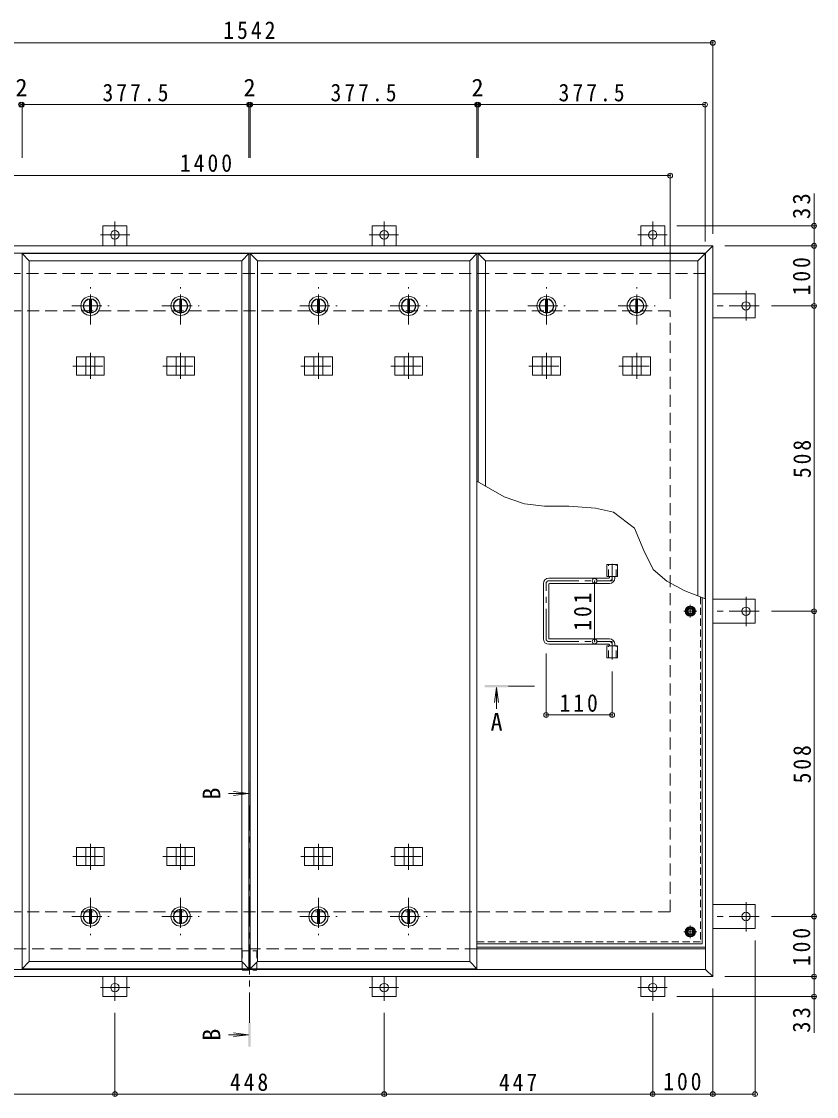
# Model space of a CAD drawing. Units: millimetres at full size, sheet at 1:10. Extents: x -2620 to 2611, y -1962 to 1894.
# Drawn here: x -1841 to -518, y -327 to 1462 of the extents above; entities that cross this region are included whole.
import ezdxf
from ezdxf.enums import TextEntityAlignment as Align

# ---------------------------------------------------------------- set-up
doc = ezdxf.new("R2010")
doc.units = ezdxf.units.MM
doc.header["$LTSCALE"] = 10
doc.header["$PDMODE"] = 32
doc.header["$PDSIZE"] = 8
for name, pattern in [('CHAIN1', [8, 5, -1, 1, -1]), ('DASHED1', [1.8, 1.2, -0.6]), ('DASHED2', [3, 2, -1])]:
    doc.linetypes.add(name, pattern=pattern)
for name, color, linetype, lineweight in [('0-1_躯体', 2, 'DASHED2', 9), ('0-2_仕上', 4, 'Continuous', 9), ('0-3_建具', 4, 'Continuous', 9), ('0-5_寸法', 7, 'Continuous', 9), ('0-6_ハッチ', 6, 'Continuous', 9), ('0-7_021', 5, 'Continuous', 5), ('0-A_061', 3, 'CHAIN1', 9), ('0-B_062', 2, 'Continuous', 9), ('0-C_084', 2, 'Continuous', 9), ('0-E_090', 3, 'Continuous', 9), ('0-F_092', 7, 'Continuous', 9)]:
    doc.layers.add(name, color=color, linetype=linetype, lineweight=lineweight)
doc.styles.add('ＭＳ ゴシック', font='')
doc.styles.get('ＭＳ ゴシック').set_extended_font_data('MS Gothic')

msp = doc.modelspace()

# ---------------------------------------------------------------- linework, layer by layer
at = {"layer": '0-1_躯体'}
for p, q in [((-702.35, 1042.92), (-2220.35, 1042.92)), ((-2161.35, 980.92), (-761.35, 980.92)), ((-761.35, -19.08), (-761.35, 980.92)), ((-2161.35, -19.08), (-761.35, -19.08)), ((-1082.85, -81.08), (-2220.35, -81.08))]:
    msp.add_line(p, q, dxfattribs=at)
at = {"layer": '0-1_躯体', "linetype": 'Continuous'}
msp.add_line((-702.35, -81.08), (-1082.85, -81.08), dxfattribs=at)
at = {"layer": '0-2_仕上'}
for p, q in [((-1839.85, 1075.92), (-1462.35, 1075.92)), ((-1827.85, 1063.92), (-1839.85, 1075.92)), ((-1839.85, -114.08), (-1839.85, 1075.92)), ((-1474.35, 1063.92), (-1462.35, 1075.92)), ((-1462.35, -114.08), (-1462.35, 1075.92)), ((-1460.35, 1075.92), (-1082.85, 1075.92)), ((-1448.35, 1063.92), (-1460.35, 1075.92)), ((-1460.35, -114.08), (-1460.35, 1075.92)), ((-1094.85, 1063.92), (-1082.85, 1075.92)), ((-1082.85, -114.08), (-1082.85, 1075.92)), ((-1080.85, 1075.92), (-703.35, 1075.92)), ((-1068.85, 1063.92), (-1080.85, 1075.92)), ((-1080.85, 696.18), (-1080.85, 1075.92)), ((-703.35, 501.69), (-703.35, 1075.92)), ((-1827.85, 1063.92), (-1474.35, 1063.92)), ((-1827.85, -102.08), (-1827.85, 1063.92)), ((-1474.35, -102.08), (-1474.35, 1063.92)), ((-1448.35, 1063.92), (-1094.85, 1063.92)), ((-1448.35, -102.08), (-1448.35, 1063.92)), ((-1094.85, -102.08), (-1094.85, 1063.92)), ((-1068.85, 1063.92), (-715.35, 1063.92)), ((-1068.85, 689.25), (-1068.85, 1063.92)), ((-1050.24, 354.04), (-1053.5, 329.26)), ((-1050.24, 354.04), (-1050.24, 318.44)), ((-1050.24, 354.04), (-1046.98, 329.26)), ((-1463.35, 177.46), (-1488.13, 180.73)), ((-1463.35, 177.46), (-1496.12, 177.46)), ((-1463.35, 177.46), (-1488.13, 174.2)), ((-1827.85, -102.08), (-1839.85, -114.08)), ((-1839.85, -114.08), (-1462.35, -114.08)), ((-1463.35, -223.71), (-1496.12, -223.71)), ((-1463.35, -223.71), (-1488.13, -220.45)), ((-1463.35, -223.71), (-1488.13, -226.97))]:
    msp.add_line(p, q, dxfattribs=at)
at = {"layer": '0-2_仕上', "color": 3}
for p, q in [((-866.5, 538.42), (-866.5, 558.42)), ((-866.5, 558.42), (-849.2, 558.42)), ((-849.2, 538.42), (-849.2, 558.42)), ((-866.5, 538.42), (-849.2, 538.42)), ((-866.5, 403.42), (-866.5, 423.42)), ((-866.5, 423.42), (-849.2, 423.42)), ((-849.2, 403.42), (-849.2, 423.42)), ((-866.5, 403.42), (-849.2, 403.42))]:
    msp.add_line(p, q, dxfattribs=at)
at = {"layer": '0-2_仕上', "color": 3, "linetype": 'DASHED1'}
for p, q in [((-864.2, 538.42), (-864.2, 558.42)), ((-851.5, 538.42), (-851.5, 558.42)), ((-864.2, 403.42), (-864.2, 423.42)), ((-851.5, 403.42), (-851.5, 423.42))]:
    msp.add_line(p, q, dxfattribs=at)
at = {"layer": '0-2_仕上', "linetype": 'CHAIN1'}
for p, q in [((-987.24, 356.04), (-1030.24, 356.04)), ((-1461.35, -203.71), (-1461.35, 157.46))]:
    msp.add_line(p, q, dxfattribs=at)
at = {"layer": '0-2_仕上'}
for points in [[(-715.35, 506.34), (-715.35, 1063.92), (-703.35, 1075.92)], [(-1827.85, -102.08), (-1474.35, -102.08), (-1462.35, -114.08)], [(-1448.35, -102.08), (-1460.35, -114.08), (-1082.85, -114.08)], [(-1448.35, -102.08), (-1094.85, -102.08), (-1082.85, -114.08)]]:
    msp.add_lwpolyline(points, dxfattribs=at)
for points in [[(-1070.24, 354.04), (-1070.24, 358.04), (-1030.24, 354.04), (-1030.24, 358.04)], [(-1459.35, 197.46), (-1463.35, 197.46), (-1459.35, 157.46), (-1463.35, 157.46)], [(-1463.35, -243.71), (-1459.35, -243.71), (-1463.35, -203.71), (-1459.35, -203.71)]]:
    msp.add_solid(points, dxfattribs=at)
at = {"layer": '0-3_建具', "color": 2}
for p, q in [((-690.35, 1088.92), (-2232.35, 1088.92)), ((-702.35, 1076.92), (-2220.35, 1076.92)), ((-690.35, 1088.92), (-702.35, 1076.92)), ((-702.35, -115.08), (-702.35, 1076.92)), ((-690.35, -127.08), (-690.35, 1088.92)), ((-702.35, -81.08), (-1082.85, -81.08)), ((-702.35, -115.08), (-2220.35, -115.08)), ((-690.35, -127.08), (-702.35, -115.08)), ((-690.35, -127.08), (-2232.35, -127.08))]:
    msp.add_line(p, q, dxfattribs=at)
at = {"layer": '0-3_建具'}
for p, q in [((-1749.19, 903.92), (-1749.19, 873.92)), ((-1749.19, 903.92), (-1703.01, 903.92)), ((-1733.6, 903.92), (-1733.6, 873.92)), ((-1718.6, 903.92), (-1718.6, 873.92)), ((-1703.01, 903.92), (-1703.01, 873.92)), ((-1599.19, 903.92), (-1599.19, 873.92)), ((-1599.19, 903.92), (-1553.01, 903.92)), ((-1583.6, 903.92), (-1583.6, 873.92)), ((-1568.6, 903.92), (-1568.6, 873.92)), ((-1553.01, 903.92), (-1553.01, 873.92)), ((-1369.69, 903.92), (-1369.69, 873.92)), ((-1369.69, 903.92), (-1323.51, 903.92)), ((-1354.1, 903.92), (-1354.1, 873.92)), ((-1339.1, 903.92), (-1339.1, 873.92)), ((-1323.51, 903.92), (-1323.51, 873.92)), ((-1219.69, 903.92), (-1219.69, 873.92)), ((-1219.69, 903.92), (-1173.51, 903.92)), ((-1204.1, 903.92), (-1204.1, 873.92)), ((-1189.1, 903.92), (-1189.1, 873.92)), ((-1173.51, 903.92), (-1173.51, 873.92)), ((-990.19, 903.92), (-990.19, 873.92)), ((-990.19, 903.92), (-944.01, 903.92)), ((-974.6, 903.92), (-974.6, 873.92)), ((-959.6, 903.92), (-959.6, 873.92)), ((-944.01, 903.92), (-944.01, 873.92)), ((-840.19, 903.92), (-840.19, 873.92)), ((-840.19, 903.92), (-794.01, 903.92)), ((-824.6, 903.92), (-824.6, 873.92)), ((-809.6, 903.92), (-809.6, 873.92)), ((-794.01, 903.92), (-794.01, 873.92)), ((-1749.19, 873.92), (-1703.01, 873.92)), ((-1599.19, 873.92), (-1553.01, 873.92)), ((-1369.69, 873.92), (-1323.51, 873.92)), ((-1219.69, 873.92), (-1173.51, 873.92)), ((-990.19, 873.92), (-944.01, 873.92)), ((-840.19, 873.92), (-794.01, 873.92)), ((-1749.19, 87.92), (-1703.01, 87.92)), ((-1749.19, 57.92), (-1749.19, 87.92)), ((-1733.6, 57.92), (-1733.6, 87.92)), ((-1718.6, 57.92), (-1718.6, 87.92)), ((-1703.01, 57.92), (-1703.01, 87.92)), ((-1599.19, 87.92), (-1553.01, 87.92)), ((-1599.19, 57.92), (-1599.19, 87.92)), ((-1583.6, 57.92), (-1583.6, 87.92)), ((-1568.6, 57.92), (-1568.6, 87.92)), ((-1553.01, 57.92), (-1553.01, 87.92)), ((-1369.69, 87.92), (-1323.51, 87.92)), ((-1369.69, 57.92), (-1369.69, 87.92)), ((-1354.1, 57.92), (-1354.1, 87.92)), ((-1339.1, 57.92), (-1339.1, 87.92)), ((-1323.51, 57.92), (-1323.51, 87.92)), ((-1219.69, 87.92), (-1173.51, 87.92)), ((-1219.69, 57.92), (-1219.69, 87.92)), ((-1204.1, 57.92), (-1204.1, 87.92)), ((-1189.1, 57.92), (-1189.1, 87.92)), ((-1173.51, 57.92), (-1173.51, 87.92)), ((-1749.19, 57.92), (-1703.01, 57.92)), ((-1599.19, 57.92), (-1553.01, 57.92)), ((-1369.69, 57.92), (-1323.51, 57.92)), ((-1219.69, 57.92), (-1173.51, 57.92))]:
    msp.add_line(p, q, dxfattribs=at)
at = {"layer": '0-3_建具', "linetype": 'CHAIN1'}
for p, q in [((-1726.1, 911.04), (-1726.1, 867.8)), ((-1576.1, 911.04), (-1576.1, 867.8)), ((-1346.6, 911.04), (-1346.6, 867.8)), ((-1196.6, 911.04), (-1196.6, 867.8)), ((-967.1, 911.04), (-967.1, 867.8)), ((-817.1, 911.04), (-817.1, 867.8)), ((-1755.51, 888.92), (-1696.69, 888.92)), ((-1605.51, 888.92), (-1546.69, 888.92)), ((-1376.01, 888.92), (-1317.19, 888.92)), ((-1226.01, 888.92), (-1167.19, 888.92)), ((-996.51, 888.92), (-937.69, 888.92)), ((-846.51, 888.92), (-787.69, 888.92)), ((-1726.1, 50.81), (-1726.1, 94.04)), ((-1576.1, 50.81), (-1576.1, 94.04)), ((-1346.6, 50.81), (-1346.6, 94.04)), ((-1196.6, 50.81), (-1196.6, 94.04)), ((-1755.51, 72.92), (-1696.69, 72.92)), ((-1605.51, 72.92), (-1546.69, 72.92)), ((-1376.01, 72.92), (-1317.19, 72.92)), ((-1226.01, 72.92), (-1167.19, 72.92))]:
    msp.add_line(p, q, dxfattribs=at)
at = {"layer": '0-5_寸法'}
for p, q in [((-521.83, 1122.12), (-521.83, 1175.88)), ((-1037.71, 671.28), (-1082.85, 697.34)), ((-521.83, -160.28), (-521.83, -220.62))]:
    msp.add_line(p, q, dxfattribs=at)
for points in [[(-805.05, 581.79), (-820.86, 619.25), (-855.83, 645.47), (-885.79, 652.13), (-929.91, 655.46), (-970.29, 655.88), (-1003.58, 659.62), (-1037.71, 671.28)], [(-767.12, 531.1), (-789.69, 550.34), (-805.05, 581.79)], [(-702.35, 501.31), (-736.89, 514.68), (-767.12, 531.1)]]:
    msp.add_lwpolyline(points, dxfattribs=at)
at = {"layer": '0-5_寸法', "linetype": 'DASHED1'}
for points in [[(-1473.65, -84.28), (-1449.05, -84.28), (-1449.05, -116.28)], [(-1473.65, -84.28), (-1473.65, -116.28), (-1449.05, -116.28)]]:
    msp.add_lwpolyline(points, dxfattribs=at)
at = {"layer": '0-6_ハッチ', "linetype": 'CHAIN1'}
for p, q in [((-857.85, 559.8), (-857.85, 531.42)), ((-967.85, 434.93), (-967.85, 526.91)), ((-963.34, 531.42), (-857.85, 531.42)), ((-963.34, 430.42), (-857.85, 430.42)), ((-857.85, 400.54), (-857.85, 430.42))]:
    msp.add_line(p, q, dxfattribs=at)
at = {"layer": '0-6_ハッチ'}
for p, q in [((-862.35, 536.92), (-862.35, 538.42)), ((-853.35, 535.92), (-853.35, 538.42)), ((-972.35, 434.92), (-972.35, 526.92)), ((-863.35, 535.92), (-963.35, 535.92)), ((-963.35, 435.92), (-963.35, 525.92)), ((-962.35, 526.92), (-862.35, 526.92)), ((-962.35, 434.92), (-862.35, 434.92)), ((-863.35, 425.92), (-963.35, 425.92)), ((-862.35, 424.92), (-862.35, 423.42)), ((-853.35, 425.92), (-853.35, 423.42)), ((-1082.85, -78.08), (-702.35, -78.08)), ((-1082.85, -81.08), (-702.35, -81.08))]:
    msp.add_line(p, q, dxfattribs=at)
for centre, radius, start, end in [((-863.35, 536.92), 1, 270, 0), ((-963.35, 526.92), 9, 90, 180), ((-962.35, 525.92), 1, 90, 180), ((-862.35, 535.92), 9, 270, 0), ((-963.35, 434.92), 9, 180, 270), ((-962.35, 435.92), 1, 180, 270), ((-862.35, 425.92), 9, 0, 90), ((-863.35, 424.92), 1, 0, 90)]:
    msp.add_arc(centre, radius, start, end, dxfattribs=at)
at = {"layer": '0-6_ハッチ', "linetype": 'CHAIN1'}
for centre, radius, start, end in [((-963.34, 526.91), 4.51, 90, 180), ((-862.35, 535.92), 4.5, 270.29569, 0), ((-963.34, 434.93), 4.51, 180, 270), ((-862.35, 425.92), 4.5, 0, 89.70431)]:
    msp.add_arc(centre, radius, start, end, dxfattribs=at)
at = {"layer": '0-7_021'}
for centre, radius in [((-727.85, 480.92), 5), ((-727.85, 480.92), 4.19), ((-727.85, -52.58), 5), ((-727.85, -52.58), 4.19)]:
    msp.add_circle(centre, radius, dxfattribs=at)
at = {"layer": '0-A_061', "linetype": 'DASHED1'}
for p in [(-711.05, 504.68), (-1082.85, -69.38)]:
    msp.add_line(p, (-711.05, -69.38), dxfattribs=at)
at = {"layer": '0-A_061', "linetype": 'Continuous'}
for q in [(-707.85, 503.44), (-1082.85, -72.58)]:
    msp.add_line((-707.85, -72.58), q, dxfattribs=at)
at = {"layer": '0-A_061'}
for p, q in [((-727.85, 470.24), (-727.85, 491.6)), ((-717.17, 480.92), (-738.53, 480.92)), ((-717.17, -52.58), (-738.53, -52.58)), ((-727.85, -63.26), (-727.85, -41.9))]:
    msp.add_line(p, q, dxfattribs=at)
at = {"layer": '0-B_062'}
for p, q in [((-735.35, 480.92), (-731.6, 487.42)), ((-731.6, 487.42), (-724.1, 487.42)), ((-720.35, 480.92), (-724.1, 487.42)), ((-720.35, 480.92), (-724.1, 474.42)), ((-735.35, -52.58), (-731.6, -46.08)), ((-731.6, -46.08), (-724.1, -46.08)), ((-720.35, -52.58), (-724.1, -46.08)), ((-720.35, -52.58), (-724.1, -59.08))]:
    msp.add_line(p, q, dxfattribs=at)
for points in [[(-735.35, 480.92), (-731.6, 474.42), (-724.1, 474.42)], [(-735.35, -52.58), (-731.6, -59.08), (-724.1, -59.08)]]:
    msp.add_lwpolyline(points, dxfattribs=at)
for centre, radius in [((-727.85, 480.92), 8.5), ((-727.85, 480.92), 6.5), ((-727.85, -52.58), 8.5), ((-727.85, -52.58), 6.5)]:
    msp.add_circle(centre, radius, dxfattribs=at)
at = {"layer": '0-C_084', "linetype": 'CHAIN1'}
for p, q in [((-1726.1, 957.92), (-1726.1, 1019.92)), ((-1576.1, 957.92), (-1576.1, 1019.92)), ((-1346.6, 957.92), (-1346.6, 1019.92)), ((-1196.6, 957.92), (-1196.6, 1019.92)), ((-967.1, 957.92), (-967.1, 1019.92)), ((-817.1, 957.92), (-817.1, 1019.92)), ((-1757.1, 988.92), (-1695.1, 988.92)), ((-1607.1, 988.92), (-1545.1, 988.92)), ((-1377.6, 988.92), (-1315.6, 988.92)), ((-1227.6, 988.92), (-1165.6, 988.92)), ((-998.1, 988.92), (-936.1, 988.92)), ((-848.1, 988.92), (-786.1, 988.92)), ((-1726.1, 3.92), (-1726.1, -58.08)), ((-1576.1, 3.92), (-1576.1, -58.08)), ((-1346.6, 3.92), (-1346.6, -58.08)), ((-1196.6, 3.92), (-1196.6, -58.08)), ((-1757.1, -27.08), (-1695.1, -27.08)), ((-1607.1, -27.08), (-1545.1, -27.08)), ((-1377.6, -27.08), (-1315.6, -27.08)), ((-1227.6, -27.08), (-1165.6, -27.08))]:
    msp.add_line(p, q, dxfattribs=at)
at = {"layer": '0-C_084'}
for p, q in [((-1727.6, 1000.33), (-1727.6, 977.52)), ((-1724.6, 1000.33), (-1724.6, 977.52)), ((-1577.6, 1000.33), (-1577.6, 977.52)), ((-1574.6, 1000.33), (-1574.6, 977.52)), ((-1348.1, 1000.33), (-1348.1, 977.52)), ((-1345.1, 1000.33), (-1345.1, 977.52)), ((-1198.1, 1000.33), (-1198.1, 977.52)), ((-1195.1, 1000.33), (-1195.1, 977.52)), ((-968.6, 1000.33), (-968.6, 977.52)), ((-965.6, 1000.33), (-965.6, 977.52)), ((-818.6, 1000.33), (-818.6, 977.52)), ((-815.6, 1000.33), (-815.6, 977.52)), ((-1727.6, -38.48), (-1727.6, -15.67)), ((-1724.6, -38.48), (-1724.6, -15.67)), ((-1577.6, -38.48), (-1577.6, -15.67)), ((-1574.6, -38.48), (-1574.6, -15.67)), ((-1348.1, -38.48), (-1348.1, -15.67)), ((-1345.1, -38.48), (-1345.1, -15.67)), ((-1198.1, -38.48), (-1198.1, -15.67)), ((-1195.1, -38.48), (-1195.1, -15.67))]:
    msp.add_line(p, q, dxfattribs=at)
for centre, radius in [((-1726.1, 988.92), 16), ((-1576.1, 988.92), 16), ((-1346.6, 988.92), 16), ((-1196.6, 988.92), 16), ((-967.1, 988.92), 16), ((-817.1, 988.92), 16), ((-1726.1, 988.92), 12), ((-1726.1, 988.92), 11.5), ((-1576.1, 988.92), 12), ((-1576.1, 988.92), 11.5), ((-1346.6, 988.92), 12), ((-1346.6, 988.92), 11.5), ((-1196.6, 988.92), 12), ((-1196.6, 988.92), 11.5), ((-967.1, 988.92), 12), ((-967.1, 988.92), 11.5), ((-817.1, 988.92), 12), ((-817.1, 988.92), 11.5), ((-1726.1, -27.08), 16), ((-1726.1, -27.08), 12), ((-1726.1, -27.08), 11.5), ((-1576.1, -27.08), 16), ((-1576.1, -27.08), 12), ((-1576.1, -27.08), 11.5), ((-1346.6, -27.08), 16), ((-1346.6, -27.08), 12), ((-1346.6, -27.08), 11.5), ((-1196.6, -27.08), 16), ((-1196.6, -27.08), 12), ((-1196.6, -27.08), 11.5)]:
    msp.add_circle(centre, radius, dxfattribs=at)
at = {"layer": '0-E_090', "linetype": 'CHAIN1'}
for p, q in [((-1685.35, 1129.28), (-1685.35, 1089.12)), ((-1237.35, 1129.28), (-1237.35, 1089.12)), ((-790.35, 1129.28), (-790.35, 1089.12)), ((-1660.51, 1107.12), (-1709.4, 1107.12)), ((-1262.19, 1107.12), (-1213.3, 1107.12)), ((-815.19, 1107.12), (-766.3, 1107.12)), ((-635.15, 1013.76), (-635.15, 964.88)), ((-612.99, 988.92), (-690.35, 988.92)), ((-635.15, 456.08), (-635.15, 504.97)), ((-612.99, 480.92), (-690.35, 480.92)), ((-635.15, -51.92), (-635.15, -3.03)), ((-612.99, -27.08), (-690.35, -27.08)), ((-1685.35, -167.43), (-1685.35, -127.28)), ((-1237.35, -167.43), (-1237.35, -127.28)), ((-790.35, -167.43), (-790.35, -127.28)), ((-1660.51, -145.28), (-1709.39, -145.28)), ((-1262.19, -145.28), (-1213.3, -145.28)), ((-815.19, -145.28), (-766.3, -145.28))]:
    msp.add_line(p, q, dxfattribs=at)
at = {"layer": '0-E_090'}
for p, q in [((-1705.35, 1088.92), (-1705.35, 1122.12)), ((-1665.35, 1122.12), (-1705.35, 1122.12)), ((-1665.35, 1088.92), (-1665.35, 1122.12)), ((-1257.35, 1122.12), (-1217.35, 1122.12)), ((-1257.35, 1088.92), (-1257.35, 1122.12)), ((-1217.35, 1088.92), (-1217.35, 1122.12)), ((-810.35, 1088.92), (-810.35, 1122.12)), ((-810.35, 1122.12), (-770.35, 1122.12)), ((-770.35, 1088.92), (-770.35, 1122.12)), ((-690.35, 1008.92), (-620.15, 1008.92)), ((-620.15, 1008.92), (-620.15, 968.92)), ((-690.35, 968.92), (-620.15, 968.92)), ((-690.35, 500.92), (-620.15, 500.92)), ((-620.15, 460.92), (-620.15, 500.92)), ((-690.35, 460.92), (-620.15, 460.92)), ((-690.35, -7.08), (-620.15, -7.08)), ((-620.15, -47.08), (-620.15, -7.08)), ((-690.35, -47.08), (-620.15, -47.08)), ((-1705.35, -127.08), (-1705.35, -160.28)), ((-1665.35, -127.08), (-1665.35, -160.28)), ((-1257.35, -127.08), (-1257.35, -160.28)), ((-1217.35, -127.08), (-1217.35, -160.28)), ((-810.35, -127.08), (-810.35, -160.28)), ((-770.35, -127.08), (-770.35, -160.28)), ((-1665.35, -160.28), (-1705.35, -160.28)), ((-1257.35, -160.28), (-1217.35, -160.28)), ((-810.35, -160.28), (-770.35, -160.28))]:
    msp.add_line(p, q, dxfattribs=at)
for centre in [(-1685.35, 1107.12), (-1237.35, 1107.12), (-790.35, 1107.12), (-635.15, 988.92), (-635.15, 480.92), (-635.15, -27.08), (-1685.35, -145.28), (-1237.35, -145.28), (-790.35, -145.28)]:
    msp.add_circle(centre, 7, dxfattribs=at)
at = {"layer": '0-F_092'}
for p, q in [((-2232.35, 1426.64), (-690.35, 1426.64)), ((-690.35, 1429.64), (-690.35, 1108.92)), ((-1841.85, 1323.84), (-1839.85, 1323.84)), ((-1839.85, 1326.84), (-1839.85, 1235.08)), ((-1839.85, 1323.84), (-1462.35, 1323.84)), ((-1462.35, 1326.84), (-1462.35, 1235.08)), ((-1462.35, 1323.84), (-1460.35, 1323.84)), ((-1460.35, 1326.84), (-1460.35, 1235.08)), ((-1460.35, 1323.84), (-1082.85, 1323.84)), ((-1082.85, 1326.84), (-1082.85, 1235.08)), ((-1082.85, 1323.84), (-1080.85, 1323.84)), ((-1080.85, 1326.84), (-1080.85, 1235.08)), ((-1080.85, 1323.84), (-703.35, 1323.84)), ((-703.35, 1326.84), (-703.35, 1095.92)), ((-2161.35, 1205.64), (-761.35, 1205.64)), ((-761.35, 1208.64), (-761.35, 1000.92)), ((-518.83, 1122.12), (-750.35, 1122.12)), ((-521.83, 1088.92), (-521.83, 1122.12)), ((-518.83, 1088.92), (-670.35, 1088.92)), ((-521.83, 1088.92), (-521.83, 988.92)), ((-518.83, 988.92), (-592.99, 988.92)), ((-521.83, 480.92), (-521.83, 988.92)), ((-887.12, 430.42), (-887.12, 531.42)), ((-518.83, 480.92), (-592.99, 480.92)), ((-521.83, -27.08), (-521.83, 480.92)), ((-967.85, 305.27), (-967.85, 410.42)), ((-857.85, 305.27), (-857.85, 380.54)), ((-857.85, 308.27), (-967.85, 308.27)), ((-518.83, -27.08), (-592.99, -27.08)), ((-521.83, -27.08), (-521.83, -127.08)), ((-620.15, -325.53), (-620.15, -67.08)), ((-518.83, -127.08), (-670.35, -127.08)), ((-521.83, -127.08), (-521.83, -160.28)), ((-518.83, -160.28), (-750.35, -160.28)), ((-690.35, -325.53), (-690.35, -147.08)), ((-1685.35, -325.53), (-1685.35, -187.43)), ((-1237.35, -325.53), (-1237.35, -187.43)), ((-790.35, -325.53), (-790.35, -187.43)), ((-2132.35, -322.53), (-1685.35, -322.53)), ((-1685.35, -322.53), (-1237.35, -322.53)), ((-1237.35, -322.53), (-790.35, -322.53)), ((-790.35, -322.53), (-690.35, -322.53)), ((-690.35, -322.53), (-620.15, -322.53))]:
    msp.add_line(p, q, dxfattribs=at)
for p in [(-690.35, 1426.64), (-1841.85, 1323.84), (-1839.85, 1323.84), (-1462.35, 1323.84), (-1460.35, 1323.84), (-1082.85, 1323.84), (-1080.85, 1323.84), (-703.35, 1323.84), (-761.35, 1205.64), (-521.83, 1122.12), (-521.83, 1088.92), (-521.83, 988.92), (-887.12, 531.42), (-521.83, 480.92), (-887.12, 430.42), (-967.85, 308.27), (-857.85, 308.27), (-521.83, -27.08), (-521.83, -127.08), (-521.83, -160.28), (-1685.35, -322.53), (-1237.35, -322.53), (-790.35, -322.53), (-690.35, -322.53), (-620.15, -322.53)]:
    msp.add_point(p, dxfattribs=at)

# ---------------------------------------------------------------- texts
at = {"layer": '0-5_寸法', "color": 2, "style": 'ＭＳ ゴシック'}
msp.add_text('A', height=29.33, dxfattribs=at).set_placement((-1060.24, 273.34), align=Align.BOTTOM_LEFT)
for p in [(-1501.21, 167.46), (-1501.21, -233.71)]:
    msp.add_text('B', height=29.33, rotation=90, dxfattribs=at).set_placement(p, align=Align.BOTTOM_LEFT)
at = {"layer": '0-F_092', "color": 2, "style": 'ＭＳ ゴシック'}
for p in [(-1850.85, 1328.84), (-1471.35, 1328.84), (-1091.85, 1328.84)]:
    msp.add_text('2', height=29.33, dxfattribs=at).set_placement(p, align=Align.BOTTOM_LEFT)
at = {"layer": '0-F_092', "color": 2, "char_height": 29.33, "attachment_point": 7, "style": 'ＭＳ ゴシック'}
for s, insert in [('\\T1.28;\\W0.9;1542', (-1505.1, 1432.64)), ('\\T1.28;\\W0.9;377.5', (-1706.1, 1328.84)), ('\\T1.28;\\W0.9;377.5', (-1326.6, 1328.84)), ('\\T1.28;\\W0.9;377.5', (-947.1, 1328.84)), ('\\T1.28;\\W0.9;1400', (-1577.34, 1211.64)), ('\\T1.27;\\W0.9;110', (-945.35, 313.27)), ('\\T1.27;\\W0.9;448', (-1493.85, -317.53)), ('\\T1.27;\\W0.9;447', (-1046.35, -317.53)), ('\\T1.27;\\W0.9;100', (-772.85, -316.53))]:
    msp.add_mtext(s, dxfattribs=dict(at, insert=insert))
at = {"layer": '0-F_092', "color": 2, "char_height": 29.33, "attachment_point": 7, "rotation": 90, "style": 'ＭＳ ゴシック'}
for s, insert in [('\\T1.27;\\W0.95;33', (-527.83, 1133.38)), ('\\T1.27;\\W0.9;100', (-527.83, 1006.42)), ('\\T1.27;\\W0.9;508', (-526.83, 702.42)), ('\\T1.27;\\W0.9;101', (-892.12, 448.42)), ('\\T1.27;\\W0.9;508', (-526.83, 194.42)), ('\\T1.27;\\W0.9;100', (-527.83, -109.58)), ('\\T1.27;\\W0.95;33', (-527.83, -220.62))]:
    msp.add_mtext(s, dxfattribs=dict(at, insert=insert))

doc.saveas('drawing.dxf')
